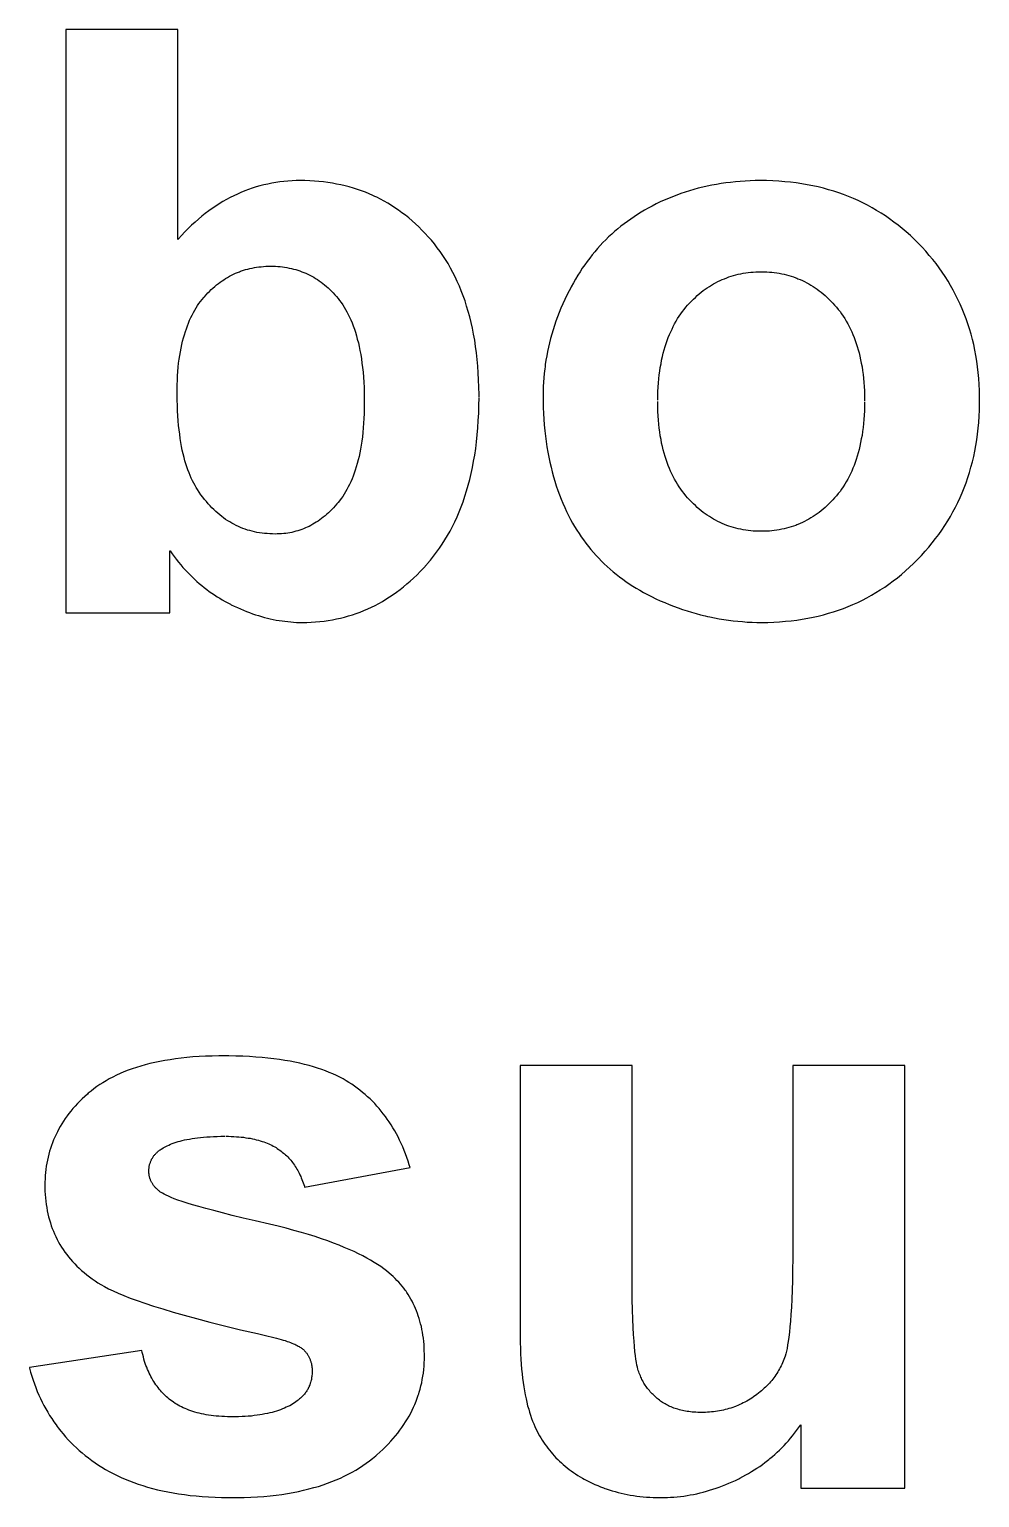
# Model space of a CAD drawing. Header units: millimetres. Extents: x 0 to 841, y 0 to 594.
# Drawn here: x 216.31 to 222.82, y 324.76 to 334.83 of the extents above; entities that cross this region are included whole.
import ezdxf

# ---------------------------------------------------------------- set-up
doc = ezdxf.new("R2010")
doc.units = ezdxf.units.MM
doc.header["$LTSCALE"] = 46.255
doc.layers.add('5_CURVES', color=7, linetype='CONTINUOUS')

msp = doc.modelspace()

# ---------------------------------------------------------------- linework, layer by layer
at = {"layer": '5_CURVES', "color": 7, "linetype": 'CONTINUOUS'}
for p, q in [((216.561, 334.83), (216.561, 330.83)), ((217.328, 334.83), (216.561, 334.83)), ((217.328, 333.389), (217.328, 334.83)), ((217.273, 330.83), (217.273, 331.256)), ((216.561, 330.83), (217.273, 330.83)), ((219.672, 327.728), (219.672, 325.867)), ((220.439, 327.728), (219.672, 327.728)), ((220.439, 326.289), (220.439, 327.728)), ((222.308, 327.728), (221.541, 327.728)), ((222.308, 324.83), (222.308, 327.728)), ((218.196, 326.893), (218.919, 327.027)), ((217.08, 325.774), (216.31, 325.657)), ((221.595, 325.264), (221.595, 324.83)), ((221.595, 324.83), (222.308, 324.83))]:
    msp.add_line(p, q, dxfattribs=at)
for points in [[(218.168, 333.793), (218.139, 333.793), (218.11, 333.792), (218.082, 333.79), (218.054, 333.787), (218.026, 333.784), (217.998, 333.78), (217.971, 333.775), (217.943, 333.77), (217.917, 333.764), (217.89, 333.757), (217.863, 333.75), (217.837, 333.741), (217.811, 333.732), (217.786, 333.723), (217.76, 333.712), (217.735, 333.701), (217.71, 333.689), (217.685, 333.677), (217.66, 333.664), (217.636, 333.649), (217.611, 333.635), (217.587, 333.619), (217.563, 333.603), (217.539, 333.585), (217.515, 333.567), (217.492, 333.549), (217.468, 333.529), (217.445, 333.509), (217.422, 333.487), (217.399, 333.465), (217.376, 333.442), (217.353, 333.418), (217.331, 333.393), (217.328, 333.389)], [(219.043, 333.408), (219.022, 333.431), (219, 333.454), (218.978, 333.476), (218.955, 333.497), (218.933, 333.517), (218.91, 333.537), (218.886, 333.556), (218.863, 333.573), (218.839, 333.591), (218.815, 333.607), (218.791, 333.623), (218.766, 333.638), (218.741, 333.652), (218.716, 333.666), (218.69, 333.679), (218.677, 333.685), (218.664, 333.691), (218.638, 333.703), (218.612, 333.713), (218.585, 333.724), (218.558, 333.733), (218.53, 333.742), (218.502, 333.75), (218.473, 333.758), (218.445, 333.764), (218.415, 333.77), (218.386, 333.776), (218.356, 333.78), (218.325, 333.784), (218.294, 333.788), (218.263, 333.79), (218.231, 333.792), (218.198, 333.793), (218.168, 333.793)], [(221.323, 333.793), (221.317, 333.793), (221.282, 333.793), (221.248, 333.792), (221.214, 333.79), (221.18, 333.788), (221.147, 333.785), (221.114, 333.781), (221.082, 333.777), (221.049, 333.773), (221.018, 333.767), (220.986, 333.762), (220.955, 333.755), (220.924, 333.748), (220.893, 333.741), (220.863, 333.732), (220.833, 333.724), (220.804, 333.714), (220.774, 333.704), (220.745, 333.694), (220.717, 333.683), (220.688, 333.671), (220.66, 333.659), (220.632, 333.647), (220.605, 333.633), (220.577, 333.619), (220.55, 333.605)], [(222.4, 333.364), (222.373, 333.391), (222.346, 333.416), (222.318, 333.441), (222.29, 333.465), (222.262, 333.487), (222.233, 333.509), (222.204, 333.531), (222.175, 333.551), (222.145, 333.57), (222.115, 333.589), (222.084, 333.607), (222.053, 333.624), (222.021, 333.64), (221.989, 333.656), (221.956, 333.67), (221.923, 333.684), (221.889, 333.697), (221.855, 333.709), (221.821, 333.721), (221.786, 333.731), (221.75, 333.741), (221.714, 333.75), (221.677, 333.758), (221.64, 333.765), (221.602, 333.772), (221.563, 333.778), (221.524, 333.782), (221.485, 333.786), (221.444, 333.789), (221.403, 333.792), (221.361, 333.793), (221.323, 333.793)], [(220.55, 333.605), (220.525, 333.591), (220.501, 333.576), (220.477, 333.562), (220.453, 333.546), (220.43, 333.53), (220.407, 333.514), (220.385, 333.497), (220.363, 333.48), (220.341, 333.463), (220.32, 333.445), (220.3, 333.426), (220.279, 333.407), (220.259, 333.388), (220.24, 333.368), (220.221, 333.348), (220.202, 333.327), (220.184, 333.306), (220.166, 333.284), (220.149, 333.262), (220.132, 333.239), (220.115, 333.216), (220.098, 333.193), (220.083, 333.168), (220.067, 333.144), (220.052, 333.118), (220.037, 333.093), (220.023, 333.066), (220.019, 333.059)], [(219.391, 332.309), (219.391, 332.327), (219.39, 332.378), (219.388, 332.427), (219.386, 332.475), (219.382, 332.522), (219.378, 332.568), (219.373, 332.613), (219.367, 332.656), (219.361, 332.699), (219.354, 332.74), (219.345, 332.781), (219.337, 332.82), (219.327, 332.859), (219.317, 332.896), (219.306, 332.933), (219.295, 332.968), (219.282, 333.003), (219.269, 333.037), (219.256, 333.07), (219.242, 333.102), (219.227, 333.134), (219.211, 333.164), (219.195, 333.194), (219.179, 333.224), (219.161, 333.252), (219.143, 333.28), (219.125, 333.307), (219.105, 333.333), (219.085, 333.359), (219.065, 333.384), (219.043, 333.408)], [(222.82, 332.287), (222.82, 332.313), (222.819, 332.355), (222.817, 332.396), (222.815, 332.437), (222.811, 332.477), (222.806, 332.517), (222.801, 332.556), (222.795, 332.594), (222.788, 332.632), (222.78, 332.669), (222.771, 332.705), (222.762, 332.741), (222.751, 332.777), (222.74, 332.812), (222.728, 332.846), (222.715, 332.88), (222.702, 332.914), (222.688, 332.947), (222.672, 332.979), (222.656, 333.011), (222.64, 333.043), (222.622, 333.074), (222.604, 333.105), (222.584, 333.136), (222.564, 333.166), (222.543, 333.195), (222.522, 333.224), (222.499, 333.253), (222.475, 333.281), (222.451, 333.309), (222.426, 333.337), (222.4, 333.364)], [(217.505, 332.992), (217.509, 332.997), (217.521, 333.01), (217.532, 333.023), (217.544, 333.034), (217.556, 333.046), (217.568, 333.057), (217.58, 333.068), (217.592, 333.078), (217.605, 333.088), (217.617, 333.097), (217.63, 333.106), (217.642, 333.114), (217.655, 333.123), (217.668, 333.13), (217.681, 333.138), (217.695, 333.145), (217.708, 333.151), (217.722, 333.158), (217.735, 333.163), (217.749, 333.169), (217.756, 333.172), (217.763, 333.174), (217.778, 333.179), (217.792, 333.183), (217.807, 333.187), (217.821, 333.191), (217.836, 333.194), (217.852, 333.197), (217.867, 333.2), (217.883, 333.202), (217.898, 333.203), (217.914, 333.205), (217.931, 333.206), (217.947, 333.206), (217.964, 333.207)], [(217.964, 333.207), (217.979, 333.206), (217.996, 333.206), (218.012, 333.205), (218.028, 333.204), (218.044, 333.202), (218.059, 333.2), (218.075, 333.197), (218.09, 333.194), (218.105, 333.191), (218.12, 333.187), (218.135, 333.183), (218.149, 333.179), (218.163, 333.174), (218.177, 333.169), (218.191, 333.164), (218.205, 333.158), (218.218, 333.152), (218.232, 333.145), (218.245, 333.138), (218.258, 333.131), (218.271, 333.123), (218.284, 333.115), (218.296, 333.106), (218.309, 333.097), (218.321, 333.088), (218.333, 333.078), (218.345, 333.068), (218.357, 333.058), (218.369, 333.047), (218.38, 333.036), (218.391, 333.024), (218.403, 333.011), (218.414, 332.999), (218.425, 332.986)], [(220.82, 332.939), (220.833, 332.953), (220.846, 332.967), (220.86, 332.98), (220.873, 332.993), (220.886, 333.005), (220.9, 333.017), (220.913, 333.028), (220.927, 333.039), (220.941, 333.049), (220.955, 333.059), (220.969, 333.068), (220.983, 333.077), (220.998, 333.085), (221.012, 333.093), (221.027, 333.101), (221.042, 333.108), (221.057, 333.115), (221.072, 333.121), (221.088, 333.127), (221.103, 333.133), (221.119, 333.138), (221.135, 333.143), (221.151, 333.147), (221.167, 333.151), (221.184, 333.155), (221.201, 333.158), (221.218, 333.161), (221.235, 333.163), (221.252, 333.165), (221.27, 333.166), (221.288, 333.168), (221.307, 333.168), (221.325, 333.168)], [(221.325, 333.168), (221.344, 333.168), (221.362, 333.168), (221.38, 333.166), (221.397, 333.165), (221.414, 333.163), (221.432, 333.161), (221.448, 333.158), (221.465, 333.155), (221.481, 333.151), (221.498, 333.147), (221.514, 333.143), (221.53, 333.138), (221.545, 333.133), (221.561, 333.127), (221.568, 333.124), (221.576, 333.121), (221.591, 333.115), (221.606, 333.108), (221.621, 333.101), (221.636, 333.093), (221.65, 333.085), (221.665, 333.077), (221.679, 333.068), (221.693, 333.059), (221.707, 333.049), (221.721, 333.038), (221.734, 333.028), (221.748, 333.017), (221.762, 333.005), (221.775, 332.993), (221.788, 332.98), (221.802, 332.967), (221.815, 332.953), (221.827, 332.939)], [(217.323, 332.342), (217.323, 332.361), (217.323, 332.393), (217.324, 332.425), (217.326, 332.455), (217.328, 332.485), (217.33, 332.514), (217.333, 332.541), (217.337, 332.569), (217.341, 332.595), (217.345, 332.62), (217.35, 332.645), (217.355, 332.669), (217.36, 332.692), (217.366, 332.715), (217.372, 332.737), (217.379, 332.758), (217.386, 332.778), (217.393, 332.798), (217.4, 332.817), (217.408, 332.836), (217.417, 332.854), (217.425, 332.871), (217.434, 332.888), (217.443, 332.905), (217.453, 332.92), (217.462, 332.936), (217.472, 332.95), (217.483, 332.965), (217.494, 332.978), (217.505, 332.992)], [(218.425, 332.986), (218.436, 332.972), (218.446, 332.957), (218.457, 332.942), (218.467, 332.926), (218.477, 332.91), (218.486, 332.893), (218.495, 332.875), (218.504, 332.857), (218.513, 332.838), (218.521, 332.818), (218.529, 332.797), (218.537, 332.776), (218.544, 332.754), (218.551, 332.73), (218.557, 332.706), (218.564, 332.682), (218.569, 332.656), (218.575, 332.629), (218.58, 332.601), (218.585, 332.572), (218.589, 332.542), (218.593, 332.511), (218.596, 332.479), (218.599, 332.446), (218.601, 332.412), (218.603, 332.376), (218.604, 332.339), (218.605, 332.301), (218.605, 332.271)], [(220.019, 333.059), (220.008, 333.037), (219.993, 333.007), (219.979, 332.978), (219.965, 332.948), (219.952, 332.918), (219.94, 332.889), (219.929, 332.859), (219.918, 332.829), (219.908, 332.8), (219.898, 332.77), (219.89, 332.74), (219.881, 332.711), (219.874, 332.681), (219.867, 332.651), (219.86, 332.621), (219.855, 332.592), (219.849, 332.562), (219.845, 332.532), (219.843, 332.517), (219.841, 332.502), (219.838, 332.472), (219.835, 332.441), (219.833, 332.411), (219.831, 332.381), (219.83, 332.35), (219.83, 332.32)], [(220.616, 332.287), (220.616, 332.318), (220.617, 332.348), (220.619, 332.377), (220.621, 332.406), (220.623, 332.434), (220.626, 332.461), (220.629, 332.487), (220.633, 332.513), (220.638, 332.538), (220.642, 332.563), (220.648, 332.587), (220.653, 332.61), (220.659, 332.633), (220.666, 332.655), (220.673, 332.676), (220.68, 332.697), (220.687, 332.718), (220.695, 332.738), (220.704, 332.757), (220.713, 332.776), (220.722, 332.794), (220.731, 332.812), (220.741, 332.83), (220.751, 332.847), (220.762, 332.863), (220.773, 332.879), (220.784, 332.895), (220.796, 332.91), (220.808, 332.925), (220.82, 332.939)], [(221.827, 332.939), (221.84, 332.925), (221.852, 332.91), (221.864, 332.895), (221.875, 332.879), (221.886, 332.863), (221.897, 332.847), (221.907, 332.83), (221.917, 332.812), (221.926, 332.794), (221.936, 332.776), (221.944, 332.757), (221.953, 332.738), (221.961, 332.718), (221.968, 332.698), (221.975, 332.677), (221.982, 332.656), (221.989, 332.634), (221.995, 332.612), (222, 332.589), (222.005, 332.565), (222.01, 332.541), (222.015, 332.516), (222.018, 332.491), (222.022, 332.464), (222.025, 332.438), (222.027, 332.41), (222.029, 332.382), (222.031, 332.353), (222.032, 332.323), (222.032, 332.293), (222.032, 332.284)], [(217.462, 331.675), (217.453, 331.689), (217.445, 331.704), (217.436, 331.72), (217.427, 331.736), (217.419, 331.754), (217.411, 331.772), (217.404, 331.79), (217.396, 331.81), (217.389, 331.83), (217.383, 331.851), (217.376, 331.873), (217.37, 331.896), (217.364, 331.92), (217.358, 331.945), (217.353, 331.971), (217.348, 331.997), (217.344, 332.025), (217.34, 332.054), (217.336, 332.084), (217.333, 332.115), (217.33, 332.147), (217.327, 332.181), (217.326, 332.215), (217.324, 332.251), (217.323, 332.288), (217.323, 332.327), (217.323, 332.342)], [(218.605, 332.271), (218.605, 332.267), (218.605, 332.231), (218.604, 332.196), (218.602, 332.162), (218.6, 332.13), (218.598, 332.098), (218.595, 332.067), (218.592, 332.037), (218.588, 332.008), (218.584, 331.98), (218.579, 331.953), (218.574, 331.927), (218.569, 331.902), (218.563, 331.878), (218.557, 331.854), (218.55, 331.831), (218.543, 331.809), (218.536, 331.788), (218.528, 331.768), (218.521, 331.748), (218.512, 331.729), (218.504, 331.711), (218.495, 331.693), (218.486, 331.676), (218.476, 331.659), (218.467, 331.643), (218.457, 331.628), (218.446, 331.614), (218.436, 331.599), (218.425, 331.586)], [(219.036, 331.166), (219.058, 331.191), (219.079, 331.218), (219.1, 331.245), (219.12, 331.273), (219.139, 331.301), (219.157, 331.33), (219.175, 331.36), (219.192, 331.391), (219.209, 331.422), (219.225, 331.455), (219.24, 331.488), (219.255, 331.522), (219.268, 331.556), (219.282, 331.592), (219.294, 331.629), (219.306, 331.666), (219.317, 331.705), (219.327, 331.744), (219.337, 331.785), (219.346, 331.826), (219.354, 331.869), (219.362, 331.912), (219.368, 331.957), (219.374, 332.003), (219.379, 332.05), (219.383, 332.098), (219.386, 332.148), (219.389, 332.199), (219.39, 332.251), (219.391, 332.304)], [(219.83, 332.32), (219.83, 332.279), (219.831, 332.238), (219.833, 332.197), (219.835, 332.157), (219.838, 332.118), (219.842, 332.079), (219.846, 332.041), (219.851, 332.004), (219.856, 331.968), (219.862, 331.932), (219.869, 331.897), (219.876, 331.863), (219.884, 331.829), (219.892, 331.796), (219.901, 331.763), (219.91, 331.732), (219.92, 331.7), (219.931, 331.67), (219.942, 331.64), (219.953, 331.61), (219.965, 331.581), (219.978, 331.553), (219.991, 331.525), (220.004, 331.498), (220.018, 331.471)], [(220.82, 331.619), (220.808, 331.633), (220.796, 331.648), (220.784, 331.663), (220.773, 331.679), (220.762, 331.695), (220.751, 331.712), (220.741, 331.729), (220.731, 331.746), (220.721, 331.764), (220.712, 331.782), (220.703, 331.801), (220.695, 331.82), (220.687, 331.84), (220.679, 331.861), (220.672, 331.881), (220.665, 331.903), (220.659, 331.925), (220.653, 331.947), (220.647, 331.971), (220.642, 331.994), (220.638, 332.019), (220.633, 332.044), (220.629, 332.07), (220.626, 332.096), (220.623, 332.124), (220.621, 332.152), (220.619, 332.18), (220.617, 332.21), (220.616, 332.24), (220.616, 332.271), (220.616, 332.279)], [(222.032, 332.277), (222.032, 332.246), (222.031, 332.215), (222.029, 332.185), (222.027, 332.156), (222.025, 332.128), (222.022, 332.1), (222.018, 332.073), (222.015, 332.047), (222.01, 332.022), (222.005, 331.997), (222, 331.973), (221.995, 331.949), (221.989, 331.926), (221.982, 331.904), (221.975, 331.882), (221.968, 331.861), (221.961, 331.841), (221.953, 331.821), (221.944, 331.801), (221.935, 331.782), (221.926, 331.764), (221.917, 331.746), (221.907, 331.729), (221.897, 331.712), (221.886, 331.695), (221.875, 331.679), (221.864, 331.663), (221.852, 331.648), (221.84, 331.633), (221.827, 331.619)], [(222.395, 331.196), (222.422, 331.224), (222.447, 331.252), (222.472, 331.28), (222.496, 331.309), (222.519, 331.339), (222.541, 331.368), (222.562, 331.398), (222.583, 331.429), (222.602, 331.46), (222.621, 331.491), (222.638, 331.522), (222.655, 331.555), (222.672, 331.587), (222.687, 331.62), (222.701, 331.654), (222.715, 331.687), (222.728, 331.722), (222.74, 331.757), (222.751, 331.792), (222.761, 331.828), (222.771, 331.865), (222.78, 331.902), (222.788, 331.939), (222.795, 331.977), (222.801, 332.016), (222.806, 332.056), (222.811, 332.096), (222.815, 332.136), (222.817, 332.178), (222.819, 332.22), (222.82, 332.263), (222.82, 332.287)], [(217.994, 331.37), (217.975, 331.371), (217.957, 331.371), (217.939, 331.373), (217.921, 331.374), (217.904, 331.376), (217.886, 331.379), (217.869, 331.382), (217.853, 331.385), (217.836, 331.389), (217.82, 331.394), (217.804, 331.398), (217.788, 331.404), (217.773, 331.409), (217.757, 331.416), (217.742, 331.422), (217.727, 331.429), (217.712, 331.437), (217.698, 331.445), (217.683, 331.453), (217.669, 331.462), (217.655, 331.471), (217.641, 331.481), (217.628, 331.491), (217.614, 331.502), (217.601, 331.514), (217.587, 331.525), (217.574, 331.538), (217.561, 331.551), (217.548, 331.564), (217.536, 331.578), (217.523, 331.593), (217.511, 331.608), (217.498, 331.624), (217.486, 331.64), (217.474, 331.657), (217.462, 331.675)], [(218.425, 331.586), (218.417, 331.577), (218.406, 331.563), (218.394, 331.551), (218.382, 331.539), (218.371, 331.527), (218.359, 331.516), (218.348, 331.506), (218.336, 331.496), (218.324, 331.486), (218.312, 331.477), (218.3, 331.468), (218.288, 331.459), (218.276, 331.451), (218.264, 331.444), (218.252, 331.437), (218.239, 331.43), (218.227, 331.423), (218.214, 331.417), (218.201, 331.412), (218.189, 331.406), (218.176, 331.401), (218.163, 331.397), (218.15, 331.393), (218.136, 331.389), (218.123, 331.385), (218.109, 331.382), (218.095, 331.379), (218.081, 331.377), (218.067, 331.375), (218.053, 331.373), (218.038, 331.372), (218.024, 331.371), (218.009, 331.371), (217.994, 331.37)], [(221.325, 331.389), (221.307, 331.39), (221.288, 331.39), (221.27, 331.391), (221.252, 331.393), (221.235, 331.395), (221.218, 331.397), (221.201, 331.4), (221.184, 331.403), (221.167, 331.407), (221.151, 331.411), (221.135, 331.415), (221.119, 331.42), (221.103, 331.425), (221.088, 331.43), (221.072, 331.436), (221.057, 331.443), (221.042, 331.45), (221.027, 331.457), (221.012, 331.465), (220.998, 331.473), (220.983, 331.481), (220.969, 331.49), (220.955, 331.499), (220.941, 331.509), (220.927, 331.519), (220.913, 331.53), (220.9, 331.541), (220.886, 331.553), (220.873, 331.565), (220.86, 331.578), (220.846, 331.591), (220.833, 331.605), (220.82, 331.619)], [(221.827, 331.619), (221.815, 331.605), (221.802, 331.591), (221.788, 331.578), (221.775, 331.565), (221.762, 331.553), (221.748, 331.541), (221.734, 331.53), (221.721, 331.519), (221.707, 331.509), (221.693, 331.499), (221.679, 331.49), (221.665, 331.481), (221.65, 331.473), (221.636, 331.465), (221.621, 331.457), (221.606, 331.45), (221.591, 331.443), (221.576, 331.436), (221.568, 331.433), (221.561, 331.43), (221.545, 331.425), (221.53, 331.42), (221.514, 331.415), (221.498, 331.411), (221.481, 331.407), (221.465, 331.403), (221.448, 331.4), (221.432, 331.397), (221.414, 331.395), (221.397, 331.393), (221.38, 331.391), (221.362, 331.39), (221.344, 331.39), (221.325, 331.389)], [(220.018, 331.471), (220.032, 331.446), (220.046, 331.422), (220.061, 331.398), (220.076, 331.375), (220.091, 331.352), (220.107, 331.33), (220.123, 331.308), (220.14, 331.286), (220.157, 331.265), (220.175, 331.244), (220.193, 331.224), (220.211, 331.205), (220.23, 331.185), (220.249, 331.166), (220.269, 331.148), (220.289, 331.13), (220.31, 331.112), (220.331, 331.095), (220.353, 331.078), (220.375, 331.061), (220.397, 331.045), (220.42, 331.029), (220.444, 331.014), (220.468, 330.999), (220.493, 330.985), (220.518, 330.97), (220.544, 330.957), (220.567, 330.945)], [(217.273, 331.256), (217.274, 331.255), (217.288, 331.235), (217.303, 331.216), (217.317, 331.197), (217.332, 331.178), (217.347, 331.16), (217.362, 331.142), (217.378, 331.125), (217.393, 331.109), (217.409, 331.092), (217.425, 331.076), (217.441, 331.061), (217.458, 331.046), (217.474, 331.032), (217.491, 331.017), (217.508, 331.004), (217.525, 330.99), (217.543, 330.977), (217.56, 330.965), (217.578, 330.953), (217.596, 330.941), (217.614, 330.93), (217.632, 330.919), (217.651, 330.908), (217.66, 330.903), (217.67, 330.898), (217.689, 330.889)], [(218.179, 330.765), (218.21, 330.765), (218.24, 330.766), (218.27, 330.768), (218.3, 330.771), (218.329, 330.774), (218.357, 330.778), (218.386, 330.783), (218.414, 330.788), (218.442, 330.794), (218.469, 330.801), (218.496, 330.809), (218.523, 330.817), (218.55, 330.826), (218.576, 330.835), (218.602, 330.846), (218.628, 330.857), (218.654, 330.869), (218.679, 330.881), (218.704, 330.894), (218.729, 330.908), (218.753, 330.923), (218.778, 330.939), (218.802, 330.955), (218.826, 330.972), (218.85, 330.99), (218.873, 331.008), (218.897, 331.028), (218.92, 331.048), (218.943, 331.069), (218.966, 331.091), (218.988, 331.114), (219.011, 331.137), (219.033, 331.162), (219.036, 331.166)], [(221.328, 330.765), (221.369, 330.765), (221.41, 330.766), (221.45, 330.769), (221.49, 330.772), (221.529, 330.776), (221.568, 330.78), (221.605, 330.786), (221.643, 330.793), (221.679, 330.8), (221.715, 330.808), (221.751, 330.817), (221.786, 330.827), (221.82, 330.837), (221.854, 330.849), (221.888, 330.861), (221.921, 330.874), (221.953, 330.888), (221.985, 330.902), (222.017, 330.918), (222.048, 330.934), (222.079, 330.951), (222.11, 330.969), (222.14, 330.987), (222.17, 331.007), (222.199, 331.027), (222.228, 331.049), (222.257, 331.071), (222.285, 331.094), (222.313, 331.118), (222.341, 331.143), (222.368, 331.169), (222.395, 331.196)], [(217.689, 330.889), (217.693, 330.886), (217.714, 330.876), (217.735, 330.866), (217.756, 330.857), (217.777, 330.848), (217.798, 330.84), (217.819, 330.832), (217.839, 330.824), (217.86, 330.817), (217.88, 330.811), (217.901, 330.805), (217.921, 330.799), (217.941, 330.794), (217.961, 330.789), (217.981, 330.785), (218.001, 330.781), (218.021, 330.778), (218.041, 330.775), (218.061, 330.772), (218.081, 330.77), (218.101, 330.768), (218.12, 330.766), (218.14, 330.765), (218.16, 330.765), (218.179, 330.765)], [(220.567, 330.945), (220.573, 330.942), (220.603, 330.927), (220.633, 330.913), (220.663, 330.9), (220.694, 330.887), (220.724, 330.875), (220.755, 330.864), (220.785, 330.853), (220.816, 330.843), (220.847, 330.834), (220.878, 330.825), (220.909, 330.817), (220.94, 330.809), (220.956, 330.805), (220.972, 330.802), (221.003, 330.795), (221.035, 330.79), (221.067, 330.784), (221.099, 330.78), (221.131, 330.776), (221.163, 330.772), (221.196, 330.77), (221.229, 330.767), (221.262, 330.766), (221.295, 330.765), (221.328, 330.765)], [(217.636, 327.793), (217.608, 327.793), (217.562, 327.792), (217.517, 327.791), (217.474, 327.789), (217.431, 327.786), (217.39, 327.782), (217.35, 327.778), (217.312, 327.773), (217.274, 327.767), (217.238, 327.761), (217.203, 327.755), (217.169, 327.748), (217.136, 327.74), (217.104, 327.732), (217.073, 327.723), (217.043, 327.714), (217.014, 327.704), (216.986, 327.694), (216.958, 327.683), (216.932, 327.672), (216.907, 327.66), (216.882, 327.648), (216.858, 327.636), (216.836, 327.623), (216.813, 327.609), (216.792, 327.596), (216.772, 327.582), (216.752, 327.567), (216.733, 327.552), (216.714, 327.537)], [(218.519, 327.598), (218.5, 327.611), (218.48, 327.623), (218.459, 327.635), (218.437, 327.647), (218.414, 327.658), (218.39, 327.669), (218.365, 327.679), (218.34, 327.69), (218.313, 327.699), (218.285, 327.709), (218.257, 327.718), (218.227, 327.726), (218.196, 327.734), (218.164, 327.742), (218.13, 327.749), (218.096, 327.756), (218.06, 327.762), (218.023, 327.768), (217.985, 327.773), (217.945, 327.778), (217.904, 327.782), (217.861, 327.785), (217.818, 327.788), (217.772, 327.791), (217.725, 327.792), (217.677, 327.793), (217.636, 327.793)], [(221.541, 327.728), (221.541, 326.491), (221.54, 326.405), (221.539, 326.326), (221.538, 326.253), (221.536, 326.187), (221.534, 326.126), (221.531, 326.071), (221.528, 326.021), (221.525, 325.975), (221.521, 325.935), (221.517, 325.898), (221.513, 325.865), (221.509, 325.836), (221.505, 325.811), (221.501, 325.788), (221.497, 325.768), (221.492, 325.75), (221.488, 325.735), (221.484, 325.722)], [(216.714, 327.537), (216.708, 327.531), (216.69, 327.515), (216.672, 327.499), (216.656, 327.482), (216.64, 327.466), (216.624, 327.449), (216.609, 327.432), (216.595, 327.415), (216.581, 327.398), (216.568, 327.381), (216.556, 327.363), (216.544, 327.345), (216.533, 327.328), (216.522, 327.31), (216.512, 327.292), (216.502, 327.273), (216.493, 327.255), (216.484, 327.236), (216.476, 327.217), (216.469, 327.198), (216.462, 327.179), (216.455, 327.159), (216.449, 327.139), (216.443, 327.119), (216.438, 327.099), (216.434, 327.079), (216.43, 327.058), (216.426, 327.037), (216.423, 327.015), (216.421, 326.994), (216.419, 326.972), (216.418, 326.949), (216.417, 326.927), (216.417, 326.904)], [(218.919, 327.027), (218.913, 327.045), (218.905, 327.071), (218.896, 327.096), (218.887, 327.121), (218.878, 327.145), (218.868, 327.169), (218.858, 327.192), (218.847, 327.215), (218.836, 327.237), (218.825, 327.258), (218.813, 327.279), (218.801, 327.3), (218.788, 327.32), (218.776, 327.34), (218.762, 327.359), (218.749, 327.378), (218.735, 327.396), (218.721, 327.414), (218.706, 327.432), (218.691, 327.449), (218.676, 327.466), (218.66, 327.482), (218.644, 327.498), (218.627, 327.513), (218.61, 327.528), (218.593, 327.543), (218.575, 327.557), (218.557, 327.571), (218.538, 327.585), (218.519, 327.598)], [(217.217, 327.156), (217.226, 327.162), (217.235, 327.167), (217.245, 327.172), (217.255, 327.177), (217.266, 327.182), (217.277, 327.187), (217.289, 327.192), (217.302, 327.196), (217.315, 327.201), (217.329, 327.205), (217.343, 327.209), (217.358, 327.213), (217.374, 327.217), (217.39, 327.22), (217.407, 327.223), (217.425, 327.226), (217.444, 327.229), (217.463, 327.232), (217.483, 327.234), (217.504, 327.236), (217.526, 327.238), (217.549, 327.239), (217.572, 327.241), (217.597, 327.241), (217.622, 327.242), (217.648, 327.242), (217.65, 327.242)], [(217.656, 327.242), (217.675, 327.242), (217.693, 327.241), (217.711, 327.241), (217.729, 327.239), (217.746, 327.238), (217.762, 327.236), (217.778, 327.235), (217.794, 327.232), (217.809, 327.23), (217.824, 327.228), (217.838, 327.225), (217.852, 327.222), (217.865, 327.218), (217.879, 327.215), (217.891, 327.211), (217.904, 327.207), (217.916, 327.203), (217.927, 327.199), (217.939, 327.195), (217.95, 327.19), (217.961, 327.185), (217.971, 327.18), (217.981, 327.175), (217.991, 327.169), (218, 327.164), (218.009, 327.158), (218.018, 327.152)], [(217.129, 327.002), (217.129, 327.002), (217.129, 327.008), (217.129, 327.013), (217.129, 327.019), (217.13, 327.024), (217.131, 327.029), (217.131, 327.034), (217.132, 327.039), (217.133, 327.044), (217.134, 327.048), (217.136, 327.053), (217.137, 327.058), (217.139, 327.062), (217.14, 327.067), (217.142, 327.071), (217.144, 327.076), (217.146, 327.08), (217.148, 327.084), (217.15, 327.088), (217.153, 327.092), (217.155, 327.097), (217.158, 327.101), (217.161, 327.105), (217.164, 327.109), (217.167, 327.112), (217.17, 327.116), (217.174, 327.12), (217.177, 327.124), (217.181, 327.128), (217.185, 327.131), (217.189, 327.135), (217.193, 327.139), (217.198, 327.142), (217.202, 327.146), (217.207, 327.149), (217.212, 327.153), (217.217, 327.156)], [(218.018, 327.152), (218.027, 327.146), (218.035, 327.14), (218.043, 327.134), (218.051, 327.127), (218.059, 327.121), (218.066, 327.114), (218.073, 327.107), (218.081, 327.1), (218.088, 327.092), (218.094, 327.085), (218.101, 327.077), (218.108, 327.069), (218.114, 327.061), (218.12, 327.053), (218.126, 327.044), (218.132, 327.035), (218.138, 327.026), (218.143, 327.017), (218.149, 327.008), (218.154, 326.998), (218.159, 326.988), (218.164, 326.978), (218.169, 326.967), (218.173, 326.957), (218.178, 326.946), (218.182, 326.935), (218.186, 326.923), (218.19, 326.911), (218.194, 326.899), (218.196, 326.893)], [(217.205, 326.862), (217.202, 326.865), (217.197, 326.868), (217.193, 326.872), (217.189, 326.876), (217.185, 326.879), (217.181, 326.883), (217.177, 326.887), (217.174, 326.89), (217.17, 326.894), (217.167, 326.898), (217.164, 326.901), (217.161, 326.905), (217.158, 326.909), (217.156, 326.913), (217.153, 326.917), (217.151, 326.921), (217.149, 326.924), (217.146, 326.928), (217.144, 326.932), (217.142, 326.936), (217.141, 326.94), (217.14, 326.943), (217.139, 326.945), (217.138, 326.949), (217.136, 326.953), (217.135, 326.957), (217.134, 326.961), (217.133, 326.966), (217.132, 326.97), (217.131, 326.974), (217.13, 326.979), (217.13, 326.983), (217.129, 326.988), (217.129, 326.993), (217.129, 326.997), (217.129, 327.002)], [(216.417, 326.904), (216.417, 326.89), (216.417, 326.866), (216.419, 326.843), (216.42, 326.82), (216.423, 326.797), (216.425, 326.775), (216.429, 326.753), (216.433, 326.731), (216.437, 326.71), (216.442, 326.69), (216.448, 326.669), (216.454, 326.649), (216.46, 326.629), (216.467, 326.61), (216.475, 326.591), (216.483, 326.572), (216.491, 326.554), (216.501, 326.535), (216.505, 326.526), (216.51, 326.517), (216.52, 326.5), (216.531, 326.482), (216.542, 326.465), (216.554, 326.448), (216.566, 326.432), (216.579, 326.415), (216.592, 326.399), (216.606, 326.383), (216.621, 326.367), (216.636, 326.352), (216.652, 326.337), (216.668, 326.322), (216.685, 326.307), (216.703, 326.292), (216.721, 326.278), (216.74, 326.264), (216.76, 326.25)], [(217.858, 326.662), (217.775, 326.681), (217.7, 326.699), (217.633, 326.716), (217.573, 326.732), (217.519, 326.746), (217.471, 326.76), (217.428, 326.772), (217.391, 326.784), (217.357, 326.795), (217.328, 326.805), (217.303, 326.814), (217.281, 326.823), (217.263, 326.831), (217.247, 326.838), (217.233, 326.845), (217.222, 326.851), (217.212, 326.857), (217.205, 326.862)], [(218.775, 326.304), (218.757, 326.319), (218.738, 326.333), (218.717, 326.348), (218.696, 326.363), (218.673, 326.377), (218.648, 326.392), (218.622, 326.407), (218.595, 326.422), (218.565, 326.436), (218.535, 326.451), (218.502, 326.466), (218.468, 326.48), (218.432, 326.495), (218.394, 326.51), (218.354, 326.524), (218.312, 326.539), (218.268, 326.554), (218.222, 326.568), (218.174, 326.582), (218.123, 326.597), (218.07, 326.611), (218.014, 326.625), (217.956, 326.639), (217.858, 326.662)], [(216.76, 326.25), (216.779, 326.238), (216.8, 326.225), (216.825, 326.211), (216.853, 326.197), (216.884, 326.182), (216.919, 326.166), (216.958, 326.15), (217.001, 326.133), (217.049, 326.116), (217.102, 326.097), (217.16, 326.078), (217.224, 326.058), (217.295, 326.037), (217.371, 326.015), (217.456, 325.992), (217.547, 325.968), (217.647, 325.943), (217.756, 325.916), (217.874, 325.889)], [(219.017, 325.736), (219.017, 325.748), (219.016, 325.771), (219.015, 325.793), (219.014, 325.815), (219.012, 325.836), (219.01, 325.857), (219.007, 325.878), (219.004, 325.898), (219, 325.917), (218.996, 325.937), (218.991, 325.956), (218.986, 325.974), (218.981, 325.992), (218.975, 326.01), (218.969, 326.028), (218.962, 326.045), (218.956, 326.062), (218.948, 326.078), (218.94, 326.095), (218.932, 326.111), (218.924, 326.126), (218.915, 326.142), (218.905, 326.157), (218.896, 326.172), (218.891, 326.179), (218.885, 326.186), (218.875, 326.2), (218.864, 326.214), (218.852, 326.228), (218.841, 326.241), (218.828, 326.254), (218.816, 326.267), (218.803, 326.28), (218.789, 326.292), (218.775, 326.304)], [(220.479, 325.646), (220.476, 325.658), (220.473, 325.673), (220.469, 325.691), (220.466, 325.713), (220.462, 325.737), (220.459, 325.766), (220.456, 325.8), (220.453, 325.838), (220.45, 325.882), (220.447, 325.932), (220.445, 325.988), (220.443, 326.051), (220.441, 326.122), (220.44, 326.201), (220.439, 326.289)], [(217.874, 325.889), (217.947, 325.872), (217.966, 325.868), (217.985, 325.863), (218.003, 325.858), (218.019, 325.854), (218.035, 325.849), (218.049, 325.845), (218.063, 325.841), (218.076, 325.836), (218.088, 325.832), (218.099, 325.828), (218.109, 325.824), (218.119, 325.82), (218.128, 325.816), (218.136, 325.812), (218.144, 325.808), (218.151, 325.804), (218.158, 325.8), (218.164, 325.797), (218.17, 325.793), (218.175, 325.789), (218.18, 325.786), (218.184, 325.782), (218.188, 325.779), (218.192, 325.776)], [(219.672, 325.867), (219.672, 325.827), (219.674, 325.788), (219.675, 325.75), (219.677, 325.714), (219.68, 325.68), (219.682, 325.646), (219.686, 325.614), (219.689, 325.583), (219.693, 325.553), (219.698, 325.524), (219.702, 325.496), (219.707, 325.469), (219.713, 325.443), (219.718, 325.419), (219.724, 325.395), (219.731, 325.372), (219.737, 325.35), (219.744, 325.329), (219.751, 325.308), (219.758, 325.289), (219.766, 325.27), (219.774, 325.252)], [(217.278, 325.432), (217.269, 325.44), (217.259, 325.448), (217.25, 325.456), (217.241, 325.464), (217.233, 325.472), (217.224, 325.481), (217.216, 325.49), (217.208, 325.499), (217.2, 325.509), (217.192, 325.519), (217.185, 325.529), (217.177, 325.539), (217.17, 325.549), (217.163, 325.56), (217.156, 325.571), (217.15, 325.583), (217.143, 325.594), (217.137, 325.606), (217.131, 325.619), (217.126, 325.631), (217.12, 325.644), (217.115, 325.658), (217.109, 325.671), (217.104, 325.685), (217.1, 325.699), (217.095, 325.714), (217.091, 325.729), (217.087, 325.745), (217.083, 325.76), (217.08, 325.774)], [(218.192, 325.776), (218.195, 325.772), (218.198, 325.769), (218.201, 325.765), (218.204, 325.761), (218.207, 325.758), (218.21, 325.754), (218.213, 325.75), (218.216, 325.746), (218.218, 325.742), (218.221, 325.738), (218.223, 325.734), (218.225, 325.729), (218.227, 325.725), (218.229, 325.721), (218.231, 325.716), (218.233, 325.712), (218.235, 325.707), (218.237, 325.703), (218.238, 325.698), (218.239, 325.693), (218.241, 325.689), (218.242, 325.684), (218.243, 325.679), (218.244, 325.674), (218.245, 325.669), (218.246, 325.663), (218.246, 325.658), (218.247, 325.653), (218.247, 325.647), (218.247, 325.642), (218.247, 325.636), (218.248, 325.632)], [(218.683, 325.052), (218.691, 325.058), (218.711, 325.077), (218.731, 325.095), (218.75, 325.113), (218.768, 325.132), (218.786, 325.151), (218.802, 325.169), (218.818, 325.188), (218.834, 325.207), (218.848, 325.226), (218.862, 325.246), (218.876, 325.265), (218.888, 325.284), (218.9, 325.304), (218.912, 325.324), (218.923, 325.344), (218.933, 325.364), (218.942, 325.384), (218.951, 325.404), (218.96, 325.425), (218.968, 325.446), (218.975, 325.467), (218.978, 325.477), (218.981, 325.488), (218.988, 325.509), (218.993, 325.531), (218.998, 325.552), (219.002, 325.574), (219.006, 325.597), (219.01, 325.619), (219.012, 325.642), (219.014, 325.665), (219.016, 325.688), (219.017, 325.712), (219.017, 325.736)], [(221.484, 325.722), (221.479, 325.711), (221.475, 325.7), (221.47, 325.689), (221.465, 325.678), (221.46, 325.668), (221.455, 325.657), (221.449, 325.647), (221.443, 325.636), (221.44, 325.631), (221.437, 325.626), (221.431, 325.616), (221.424, 325.606), (221.418, 325.596), (221.411, 325.587), (221.403, 325.577), (221.396, 325.568), (221.388, 325.559), (221.38, 325.549), (221.371, 325.54), (221.363, 325.531), (221.354, 325.523), (221.345, 325.514), (221.335, 325.505), (221.326, 325.497), (221.316, 325.489), (221.306, 325.48), (221.295, 325.472), (221.284, 325.464), (221.273, 325.457), (221.271, 325.455)], [(216.31, 325.657), (216.311, 325.653), (216.319, 325.625), (216.327, 325.598), (216.336, 325.571), (216.345, 325.544), (216.354, 325.519), (216.364, 325.493), (216.375, 325.468), (216.386, 325.444), (216.398, 325.42), (216.41, 325.396), (216.422, 325.373), (216.436, 325.35), (216.449, 325.328), (216.463, 325.306), (216.478, 325.284), (216.493, 325.263), (216.501, 325.252), (216.508, 325.242), (216.525, 325.221), (216.541, 325.201), (216.558, 325.182), (216.576, 325.162), (216.594, 325.143), (216.613, 325.125), (216.632, 325.106), (216.652, 325.088), (216.672, 325.071), (216.693, 325.053), (216.715, 325.037), (216.737, 325.02), (216.76, 325.004)], [(218.248, 325.632), (218.247, 325.625), (218.247, 325.617), (218.247, 325.61), (218.246, 325.603), (218.245, 325.596), (218.244, 325.589), (218.243, 325.582), (218.242, 325.575), (218.24, 325.568), (218.239, 325.562), (218.237, 325.555), (218.235, 325.549), (218.233, 325.543), (218.231, 325.537), (218.228, 325.531), (218.227, 325.528), (218.226, 325.525), (218.223, 325.519), (218.22, 325.513), (218.217, 325.507), (218.214, 325.502), (218.211, 325.496), (218.207, 325.491), (218.203, 325.486), (218.199, 325.48), (218.195, 325.475), (218.191, 325.47), (218.187, 325.465), (218.182, 325.46), (218.178, 325.455), (218.173, 325.45), (218.168, 325.446), (218.162, 325.441), (218.157, 325.437), (218.151, 325.432), (218.146, 325.428)], [(220.634, 325.427), (220.627, 325.433), (220.619, 325.439), (220.611, 325.445), (220.604, 325.451), (220.597, 325.458), (220.59, 325.464), (220.583, 325.471), (220.576, 325.477), (220.57, 325.484), (220.564, 325.491), (220.558, 325.498), (220.552, 325.505), (220.546, 325.512), (220.541, 325.52), (220.535, 325.527), (220.53, 325.535), (220.525, 325.542), (220.521, 325.55), (220.518, 325.554), (220.516, 325.558), (220.512, 325.566), (220.507, 325.574), (220.503, 325.583), (220.499, 325.591), (220.496, 325.6), (220.492, 325.609), (220.489, 325.618), (220.485, 325.627), (220.482, 325.636), (220.479, 325.646)], [(217.699, 325.319), (217.688, 325.319), (217.667, 325.319), (217.647, 325.32), (217.628, 325.321), (217.609, 325.322), (217.59, 325.324), (217.572, 325.326), (217.555, 325.328), (217.538, 325.33), (217.521, 325.333), (217.505, 325.336), (217.489, 325.34), (217.473, 325.343), (217.459, 325.347), (217.444, 325.351), (217.43, 325.355), (217.416, 325.36), (217.403, 325.365), (217.39, 325.37), (217.377, 325.375), (217.365, 325.381), (217.353, 325.386), (217.341, 325.392), (217.33, 325.399), (217.319, 325.405), (217.308, 325.411), (217.298, 325.418), (217.288, 325.425), (217.278, 325.432)], [(218.146, 325.428), (218.136, 325.421), (218.126, 325.414), (218.116, 325.408), (218.105, 325.401), (218.094, 325.395), (218.082, 325.389), (218.07, 325.384), (218.057, 325.378), (218.045, 325.373), (218.031, 325.367), (218.017, 325.363), (218.003, 325.358), (217.988, 325.353), (217.973, 325.349), (217.957, 325.345), (217.941, 325.341), (217.924, 325.338), (217.906, 325.335), (217.888, 325.332), (217.87, 325.329), (217.85, 325.327), (217.831, 325.324), (217.81, 325.323), (217.789, 325.321), (217.767, 325.32), (217.744, 325.319), (217.721, 325.319), (217.699, 325.319)], [(220.919, 325.349), (220.917, 325.349), (220.903, 325.349), (220.89, 325.349), (220.877, 325.35), (220.865, 325.35), (220.852, 325.351), (220.84, 325.353), (220.829, 325.354), (220.817, 325.356), (220.806, 325.358), (220.795, 325.36), (220.784, 325.362), (220.774, 325.364), (220.764, 325.367), (220.754, 325.37), (220.744, 325.373), (220.734, 325.376), (220.725, 325.379), (220.716, 325.383), (220.707, 325.386), (220.698, 325.39), (220.69, 325.394), (220.681, 325.398), (220.673, 325.403), (220.665, 325.407), (220.657, 325.412), (220.649, 325.417), (220.642, 325.422), (220.634, 325.427)], [(221.271, 325.455), (221.259, 325.447), (221.248, 325.44), (221.236, 325.433), (221.225, 325.426), (221.213, 325.42), (221.201, 325.414), (221.189, 325.408), (221.177, 325.402), (221.165, 325.397), (221.153, 325.392), (221.147, 325.39), (221.141, 325.387), (221.129, 325.383), (221.116, 325.379), (221.103, 325.375), (221.091, 325.371), (221.078, 325.368), (221.065, 325.365), (221.052, 325.362), (221.039, 325.359), (221.025, 325.357), (221.012, 325.355), (220.998, 325.353), (220.984, 325.352), (220.97, 325.35), (220.956, 325.35), (220.942, 325.349), (220.928, 325.349), (220.919, 325.349)], [(219.774, 325.252), (219.781, 325.236), (219.789, 325.22), (219.797, 325.204), (219.806, 325.189), (219.814, 325.174), (219.823, 325.159), (219.833, 325.145), (219.842, 325.131), (219.852, 325.117), (219.862, 325.103), (219.873, 325.09), (219.884, 325.076), (219.895, 325.064), (219.906, 325.051), (219.918, 325.038), (219.93, 325.026), (219.942, 325.014), (219.955, 325.003), (219.968, 324.991), (219.981, 324.98), (219.994, 324.969), (220.008, 324.958), (220.023, 324.948), (220.037, 324.937), (220.052, 324.927), (220.068, 324.917), (220.084, 324.908), (220.1, 324.898), (220.111, 324.892)], [(221.178, 324.898), (221.198, 324.909), (221.218, 324.92), (221.238, 324.931), (221.257, 324.943), (221.277, 324.955), (221.295, 324.967), (221.314, 324.979), (221.332, 324.992), (221.35, 325.005), (221.367, 325.019), (221.376, 325.026), (221.384, 325.033), (221.401, 325.047), (221.418, 325.061), (221.434, 325.076), (221.45, 325.091), (221.465, 325.107), (221.481, 325.122), (221.496, 325.138), (221.511, 325.155), (221.525, 325.172), (221.539, 325.189), (221.553, 325.206), (221.567, 325.224), (221.58, 325.242), (221.593, 325.261), (221.595, 325.264)], [(217.699, 324.765), (217.735, 324.765), (217.782, 324.766), (217.828, 324.768), (217.873, 324.77), (217.916, 324.773), (217.959, 324.777), (218, 324.782), (218.04, 324.787), (218.079, 324.793), (218.117, 324.8), (218.153, 324.807), (218.189, 324.815), (218.224, 324.824), (218.258, 324.833), (218.29, 324.842), (218.322, 324.853), (218.353, 324.863), (218.383, 324.875), (218.412, 324.887), (218.441, 324.899), (218.468, 324.912), (218.495, 324.925), (218.521, 324.939), (218.547, 324.954), (218.571, 324.969), (218.595, 324.984), (218.618, 325), (218.641, 325.017), (218.662, 325.034), (218.683, 325.052)], [(216.76, 325.004), (216.783, 324.988), (216.807, 324.973), (216.832, 324.958), (216.858, 324.943), (216.884, 324.929), (216.911, 324.916), (216.938, 324.903), (216.967, 324.891), (216.996, 324.879), (217.025, 324.868), (217.056, 324.857), (217.088, 324.847), (217.12, 324.837), (217.153, 324.828), (217.187, 324.819), (217.222, 324.811), (217.258, 324.804), (217.295, 324.797), (217.333, 324.791), (217.372, 324.785), (217.412, 324.78), (217.452, 324.776), (217.494, 324.772), (217.538, 324.769), (217.582, 324.767), (217.627, 324.766), (217.674, 324.765), (217.699, 324.765)], [(220.111, 324.892), (220.129, 324.882), (220.148, 324.873), (220.166, 324.864), (220.185, 324.855), (220.204, 324.847), (220.223, 324.839), (220.243, 324.832), (220.253, 324.828), (220.262, 324.825), (220.282, 324.818), (220.302, 324.812), (220.323, 324.806), (220.343, 324.8), (220.364, 324.795), (220.385, 324.79), (220.406, 324.786), (220.427, 324.782), (220.449, 324.779), (220.471, 324.775), (220.493, 324.773), (220.515, 324.77), (220.538, 324.768), (220.561, 324.767), (220.584, 324.766), (220.607, 324.765), (220.631, 324.765), (220.635, 324.765)], [(220.635, 324.765), (220.658, 324.765), (220.681, 324.766), (220.703, 324.767), (220.726, 324.768), (220.749, 324.77), (220.771, 324.773), (220.794, 324.775), (220.816, 324.779), (220.838, 324.783), (220.86, 324.787), (220.883, 324.791), (220.905, 324.797), (220.927, 324.802), (220.949, 324.808), (220.971, 324.815), (220.993, 324.822), (221.015, 324.829), (221.037, 324.837), (221.059, 324.845), (221.081, 324.854), (221.103, 324.863), (221.125, 324.873), (221.147, 324.883), (221.17, 324.894), (221.178, 324.898)]]:
    msp.add_lwpolyline(points, dxfattribs=at)

doc.saveas('drawing.dxf')
